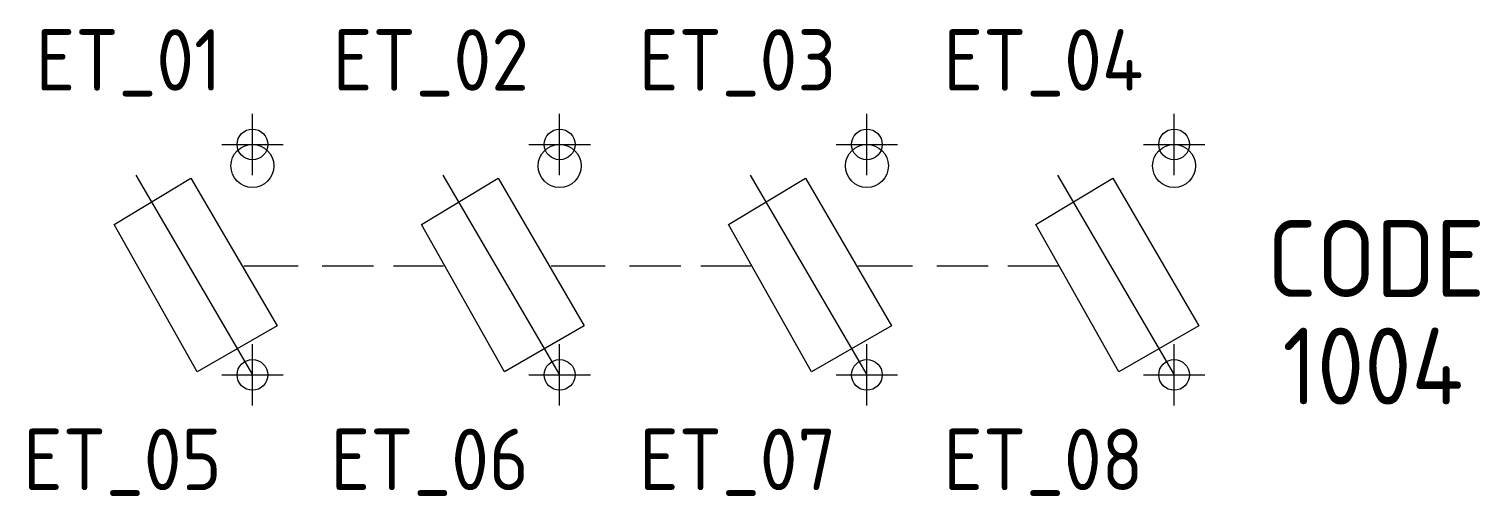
# Model space of a CAD drawing. Extents: x 1922.7 to 1970, y 3862.3 to 3877.5.
import ezdxf
from ezdxf.enums import TextEntityAlignment as Align

# ---------------------------------------------------------------- set-up
doc = ezdxf.new("R2010")
doc.units = 0
doc.header["$LTSCALE"] = 10
doc.header["$MEASUREMENT"] = 0
doc.header["$PDMODE"] = 34
doc.header["$PDSIZE"] = -5
doc.layers.get('0').update_dxf_attribs({"linetype": 'CONTINUOUS'})
for name, color, linetype in [('250', 6, 'CONTINUOUS'), ('C', 7, 'CONTINUOUS'), ('TKST2', 1, 'CONTINUOUS'), ('TKST3', 3, 'CONTINUOUS')]:
    doc.layers.add(name, color=color, linetype=linetype)
doc.styles.get("Standard").update_dxf_attribs({"font": 'iso8.shx'})

msp = doc.modelspace()

# ---------------------------------------------------------------- linework, layer by layer
at = {"linetype": 'CONTINUOUS'}
for p, q in [((1929.721, 3869.796), (1931.486, 3869.796)), ((1932.274, 3869.796), (1933.944, 3869.796)), ((1934.593, 3869.796), (1936.221, 3869.796)), ((1939.721, 3869.796), (1941.486, 3869.796)), ((1942.274, 3869.796), (1943.944, 3869.796)), ((1944.593, 3869.796), (1946.221, 3869.796)), ((1949.721, 3869.796), (1951.486, 3869.796)), ((1952.274, 3869.796), (1953.944, 3869.796)), ((1954.593, 3869.796), (1956.221, 3869.796))]:
    msp.add_line(p, q, dxfattribs=at)
for points in [[(1929, 3873.75), (1931, 3873.75)], [(1939, 3873.75), (1941, 3873.75)], [(1949, 3873.75), (1951, 3873.75)], [(1959, 3873.75), (1961, 3873.75)], [(1926.2, 3872.75), (1930, 3866.25)], [(1936.2, 3872.75), (1940, 3866.25)], [(1946.2, 3872.75), (1950, 3866.25)], [(1956.2, 3872.75), (1960, 3866.25)], [(1925.5, 3871.15), (1928, 3872.65), (1930.8, 3867.85), (1928.2, 3866.35), (1925.5, 3871.15)], [(1935.5, 3871.15), (1938, 3872.65), (1940.8, 3867.85), (1938.2, 3866.35), (1935.5, 3871.15)], [(1945.5, 3871.15), (1948, 3872.65), (1950.8, 3867.85), (1948.2, 3866.35), (1945.5, 3871.15)], [(1955.5, 3871.15), (1958, 3872.65), (1960.8, 3867.85), (1958.2, 3866.35), (1955.5, 3871.15)]]:
    msp.add_lwpolyline(points)
for centre in [(1930, 3873.05), (1940, 3873.05), (1950, 3873.05), (1960, 3873.05)]:
    msp.add_circle(centre, 0.7)
at = {"layer": 'C', "color": 1}
msp.add_point((1930, 3873.75), dxfattribs=at)
at = {"layer": 'C', "color": 3}
msp.add_point((1940, 3873.75), dxfattribs=at)
at = {"layer": 'C', "color": 5}
msp.add_point((1950, 3873.75), dxfattribs=at)
at = {"layer": 'C', "color": 7}
msp.add_point((1960, 3873.75), dxfattribs=at)
at = {"layer": 'C', "color": 2}
msp.add_point((1930, 3866.25), dxfattribs=at)
at = {"layer": 'C', "color": 4}
msp.add_point((1940, 3866.25), dxfattribs=at)
at = {"layer": 'C', "color": 6}
msp.add_point((1950, 3866.25), dxfattribs=at)
at = {"layer": 'C', "color": 8}
msp.add_point((1960, 3866.25), dxfattribs=at)

# ---------------------------------------------------------------- texts
at = {"layer": '250'}
msp.add_attdef('1004', (1963.526, 3865.286), '', height=2.5, dxfattribs=at)
at = {"layer": 'TKST2'}
for tag, p in [('ET_01', (1929, 3875.5)), ('ET_02', (1939, 3875.5)), ('ET_03', (1949, 3875.5)), ('ET_04', (1959, 3875.5))]:
    msp.add_attdef(tag, text='', height=2, dxfattribs=at).set_placement(p, align=Align.RIGHT)
for tag, p in [('ET_05', (1929, 3864.5)), ('ET_06', (1939, 3864.5)), ('ET_07', (1949, 3864.5)), ('ET_08', (1959, 3864.5))]:
    msp.add_attdef(tag, text='', height=2, dxfattribs=at).set_placement(p, align=Align.TOP_RIGHT)
at = {"layer": 'TKST3'}
msp.add_attdef('CODE', (1963.026, 3868.786), '-Q', height=2.5, dxfattribs=at)

doc.saveas('drawing.dxf')
